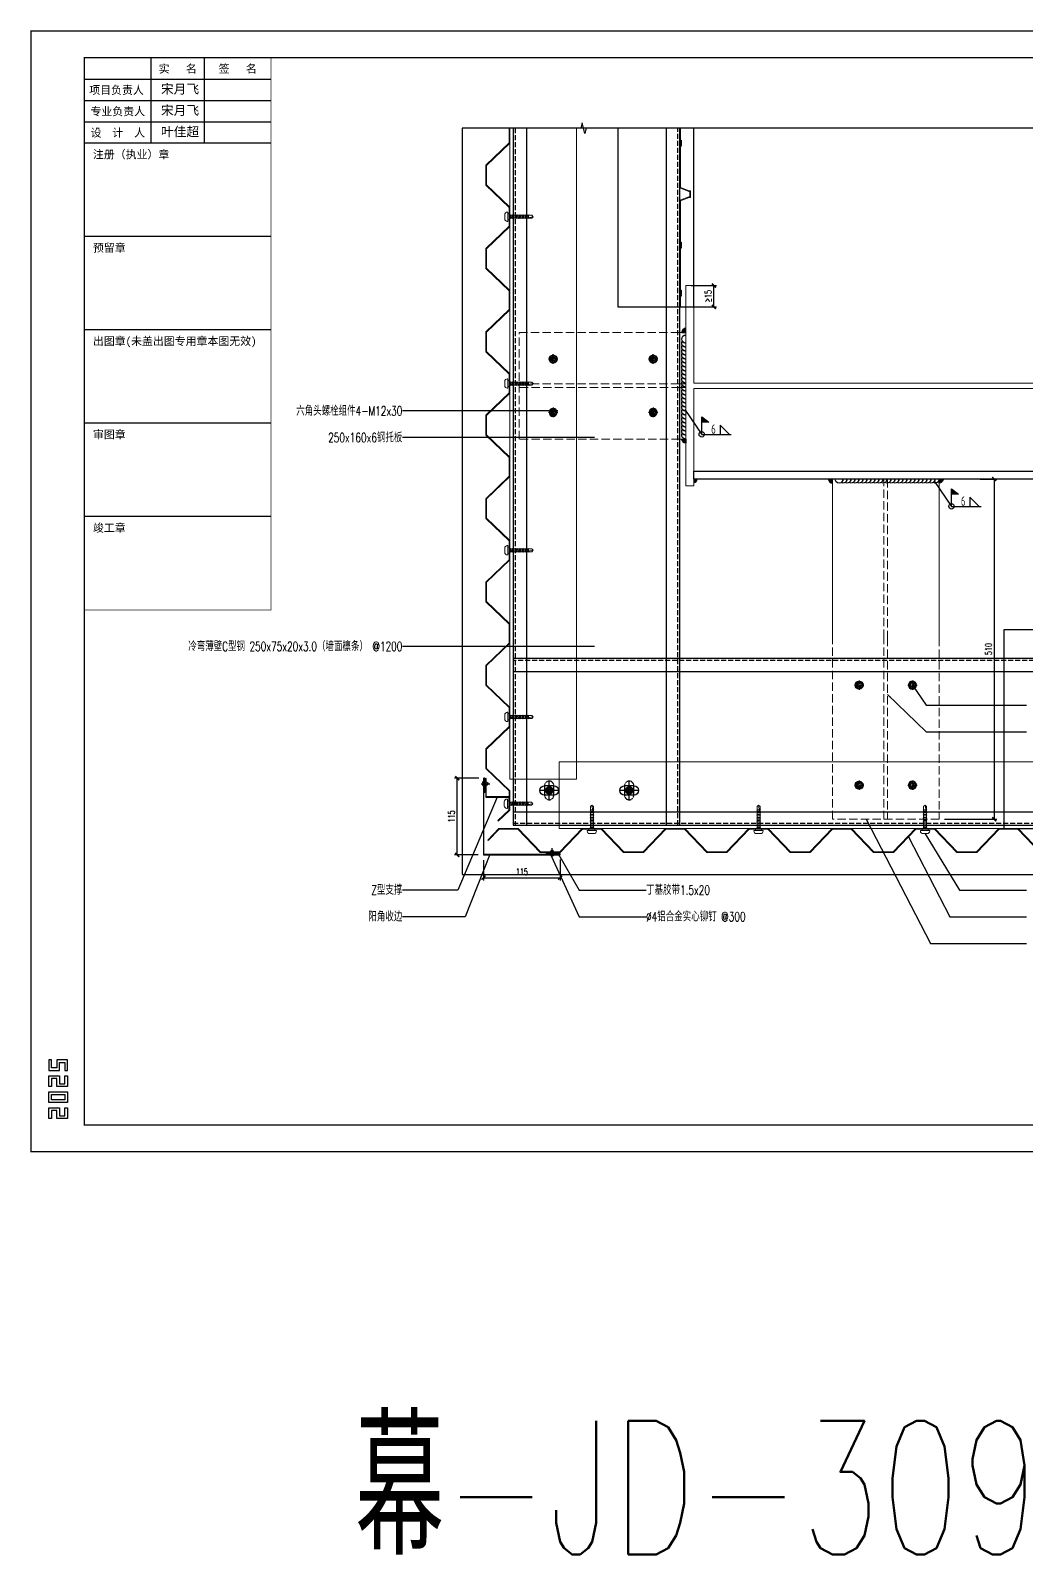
# Model space of a CAD drawing. Extents: x -160106 to 966792, y -663931 to 1550022.
# Drawn here: x -66292 to -64797, y -113808 to -111522 of the extents above; entities that cross this region are included whole.
import ezdxf
from ezdxf.enums import TextEntityAlignment as Align
from ezdxf.xclip import XClip

# ---------------------------------------------------------------- set-up
doc = ezdxf.new("R2010")
doc.units = 0
for name, pattern in [('CENTER', [2, 1.25, -0.25, 0.25, -0.25]), ('DASH', [0.35, 0.25, -0.1]), ('ZN-DASH', [0.35, 0.25, -0.1])]:
    doc.linetypes.add(name, pattern=pattern)
for name, color, linetype in [('!ZN1-文字-7', 7, 'Continuous'), ('!ZN4-焊缝-8', 8, 'Continuous'), ('!ZN4-配件-11', 11, 'Continuous'), ('!ZN5-钢材投影-40', 40, 'Continuous'), ('!ZN6-虚线-8', 8, 'ZN-DASH'), ('0-cxFrame', 155, 'Continuous'), ('0_SEALING', 40, 'Continuous'), ('3符号', 173, 'Continuous'), ('DIM', 173, 'Continuous'), ('DOTE', 1, 'CENTER'), ('qianming', 155, 'Continuous'), ('STGJ_BOLT_THIN', 9, 'Continuous'), ('TEXT', 7, 'Continuous'), ('檩条', 3, 'Continuous'), ('焊缝', 8, 'Continuous')]:
    doc.layers.add(name, color=color, linetype=linetype)
for name, color, linetype, lineweight in [('0-cxText', 131, 'Continuous', 25), ('0_FLASHING', 6, 'Continuous', 25), ('0_PURLIN-CON', 253, 'Continuous', 15), ('0_SCREW RIVET', 4, 'Continuous', 15), ('S-col', 2, 'Continuous', 0), ('彩钢板', 6, 'Continuous', 15)]:
    doc.layers.add(name, color=color, linetype=linetype, lineweight=lineweight)
doc.layers.add('0_INSULATION', color=252, linetype='Continuous', lineweight=9, transparency=0.2)
doc.styles.add('cx_biaoti', font='')
doc.styles.add('cx_tuming', font='simhei.ttf')
doc.styles.add('cx_tuqian1', font='')
doc.styles.add('DHTEXT-1', font='ROMANS.shx', dxfattribs={"width": 0.7, "bigfont": 'CHINESE.shx'})
doc.styles.add('HZ_TS_0.7', font='TSSDENG', dxfattribs={"width": 0.7, "bigfont": 'HZTXT'})
doc.styles.add('ZNTextStyle', font='ROMANS.shx', dxfattribs={"width": 0.7, "bigfont": 'CHINESE.shx'})
doc.styles.add('图框宋体', font='', dxfattribs={"width": 0.75})
doc.styles.add('黑体', font='simhei.ttf', dxfattribs={"height": 12})
doc.styles.get('cx_biaoti').set_extended_font_data('SimSun')
doc.styles.get('cx_tuqian1').set_extended_font_data('SimSun')
doc.styles.get('图框宋体').set_extended_font_data('SimSun')
doc.dimstyles.new('ZN4', dxfattribs={"dimscale": 4, "dimtxt": 2.5, "dimasz": 1.5, "dimexe": 1, "dimexo": 2, "dimgap": 0.9, "dimtad": 1, "dimdec": 0, "dimdsep": 46, "dimtxsty": 'DHTEXT-1', "dimblk": 'ARCHTICK', "dimcen": 2.5, "dimclrd": 173, "dimclre": 173, "dimclrt": 7, "dimazin": 2, "dimtfac": 1, "dimtix": 1, "dimtmove": 2, "dimatfit": 3, "dimfxl": 0, "dimarcsym": 0})

# ---------------------------------------------------------------- blocks, each defined once
blk = doc.blocks.new('20250827133424')
at = {"layer": '彩钢板', "color": 1}
for p, q in [((-30.4, -18), (-31.1, -17.3)), ((780.4, -18), (781.1, -17.3))]:
    blk.add_line(p, q, dxfattribs=at)
for points in [[(-31.1, -17.3), (-14.5, 0), (14.5, 0), (48, -35), (77, -35), (110.5, 0), (139.5, 0), (173, -35), (202, -35), (235.5, 0), (264.5, 0), (298, -35), (327, -35), (360.5, 0), (389.5, 0), (423, -35), (452, -35), (485.5, 0), (514.5, 0), (548, -35), (577, -35), (610.5, 0), (639.5, 0), (673, -35), (702, -35), (735.5, 0), (764.5, 0), (781.1, -17.3)], [(-30.4, -18), (-14.1, -1), (14.1, -1), (47.6, -36), (77.4, -36), (110.9, -1), (139.1, -1), (172.6, -36), (202.4, -36), (235.9, -1), (264.1, -1), (297.6, -36), (327.4, -36), (360.9, -1), (389.1, -1), (422.6, -36), (452.4, -36), (485.9, -1), (514.1, -1), (547.6, -36), (577.4, -36), (610.9, -1), (639.1, -1), (672.6, -36), (702.4, -36), (735.9, -1), (764.1, -1), (780.4, -18)]]:
    blk.add_lwpolyline(points, dxfattribs=at)
blk = doc.blocks.new('*U3240')
at = {"layer": '!ZN5-钢材投影-40'}
for points in [[(3993.1, -11040.4), (5624.3, -11040.4), (5624.3, -11290.4), (3993.1, -11290.4)], [(3993.1, -11060.4), (5624.3, -11060.4), (5624.3, -11270.4), (3993.1, -11270.4)]]:
    blk.add_lwpolyline(points, close=True, dxfattribs=at)
at = {"layer": '!ZN6-虚线-8', "ltscale": 30}
blk.add_lwpolyline([(3993.1, -11043.5), (5624.3, -11043.5), (5624.3, -11287.4), (3993.1, -11287.4)], close=True, dxfattribs=at)
blk = doc.blocks.new('$紧固件$00000145')
at = {"layer": '0_SCREW RIVET'}
for p, q in [((-1.7, 9.4), (-1.7, 7.2)), ((-1.7, 6.7), (-1.7, 5)), ((-1.7, 4.5), (-1.7, 2.8)), ((-1.7, 2.3), (-1.7, 0.6)), ((-1.7, 0.1), (-1.7, -1.6)), ((2.8, 9.4), (2.8, 7.6)), ((2.8, 7.1), (2.8, 5.4)), ((2.8, 4.9), (2.8, 3.2)), ((2.8, 2.7), (2.8, 1)), ((2.8, 0.5), (2.8, -1.2)), ((-1.7, -2.1), (-1.7, -3.8)), ((-1.7, -4.3), (-1.7, -6)), ((-1.7, -6.5), (-1.7, -8.2)), ((-1.7, -8.7), (-1.7, -10.5)), ((-1.7, -11), (-1.7, -12.7)), ((-1.7, -13.2), (-1.7, -14.9)), ((-1.7, -15.4), (-1.7, -17.1)), ((-1.7, -17.6), (-1.7, -19.3)), ((-1.7, -19.8), (-1.7, -24.8)), ((2.8, -1.7), (2.8, -3.4)), ((2.8, -3.9), (2.8, -5.6)), ((2.8, -6.1), (2.8, -7.8)), ((2.8, -8.3), (2.8, -10.1)), ((2.8, -10.6), (2.8, -12.3)), ((2.8, -12.8), (2.8, -14.5)), ((2.8, -15), (2.8, -16.7)), ((2.8, -17.2), (2.8, -18.9)), ((2.8, -19.4), (2.8, -24.8)), ((-1.7, -24.8), (0.5, -26.6)), ((0.5, -26.6), (2.8, -24.8))]:
    blk.add_line(p, q, dxfattribs=at)
blk.add_lwpolyline([(-6.5, 12.1, -0.414214), (-2.5, 16.1), (3.5, 16.1, -0.414214), (7.5, 12.1), (7.5, 12.2), (7.5, 11.4), (-6.5, 11.4), (-6.5, 12.2)], format="xyb", close=True, dxfattribs=at)
for points in [[(-4, 11.4), (5, 11.4), (5, 9.4), (-4, 9.4)], [(-1.7, 6.7), (2.8, 7.1), (3.3, 7.4), (2.8, 7.6), (-1.7, 7.2), (-2.2, 6.9)], [(-1.7, 4.5), (2.8, 4.9), (3.3, 5.2), (2.8, 5.4), (-1.7, 5), (-2.2, 4.7)], [(-1.7, 2.3), (2.8, 2.7), (3.3, 3), (2.8, 3.2), (-1.7, 2.8), (-2.2, 2.5)], [(-1.7, 0.1), (2.8, 0.5), (3.3, 0.8), (2.8, 1), (-1.7, 0.6), (-2.2, 0.3)], [(-1.7, -2.1), (2.8, -1.7), (3.3, -1.4), (2.8, -1.2), (-1.7, -1.6), (-2.2, -1.9)], [(-1.7, -4.3), (2.8, -3.9), (3.3, -3.6), (2.8, -3.4), (-1.7, -3.8), (-2.2, -4.1)], [(-1.7, -6.5), (2.8, -6.1), (3.3, -5.8), (2.8, -5.6), (-1.7, -6), (-2.2, -6.3)], [(-1.7, -8.7), (2.8, -8.3), (3.3, -8.1), (2.8, -7.8), (-1.7, -8.2), (-2.2, -8.5)], [(-1.7, -11), (2.8, -10.6), (3.3, -10.3), (2.8, -10.1), (-1.7, -10.5), (-2.2, -10.7)], [(-1.7, -13.2), (2.8, -12.8), (3.3, -12.5), (2.8, -12.3), (-1.7, -12.7), (-2.2, -13)], [(-1.7, -15.4), (2.8, -15), (3.3, -14.7), (2.8, -14.5), (-1.7, -14.9), (-2.2, -15.2)], [(-1.7, -17.6), (2.8, -17.2), (3.3, -16.9), (2.8, -16.7), (-1.7, -17.1), (-2.2, -17.4)]]:
    blk.add_lwpolyline(points, close=True, dxfattribs=at)
for points in [[(1.7, -19), (-1.7, -19.3), (-2.2, -19.6), (-1.7, -19.8), (1.6, -19.5)], [(0.5, -26.6), (1.9, -18), (2.5, -19.4), (2.5, -19.4), (2.8, -19.9)], [(2.3, -18.9), (2.8, -18.9), (3.3, -19.1), (2.8, -19.4), (2.5, -19.4)]]:
    blk.add_lwpolyline(points, dxfattribs=at)
blk = doc.blocks.new('*U1315')
at = {"layer": '0_INSULATION'}
blk.add_lwpolyline([(112897.3, -53414.3), (112897.3, -53464.3), (113678.4, -53464.3), (113678.4, -53414.3)], close=True, dxfattribs=at)
blk = doc.blocks.new('20250826103610')
at = {"layer": '彩钢板'}
blk.add_line((18.4, 0.6), (19.3, 1), dxfattribs=at)
for points in [[(-900.7, 1), (-895.7, 14), (-895.7, 16), (-885.7, 16), (-885.7, 14), (-880.7, 1), (-819.2, 1), (-818.2, 2.5), (-810.2, 2.5), (-809.2, 1), (-747.2, 1), (-746.2, 2.5), (-738.2, 2.5), (-737.2, 1), (-675.7, 1), (-670.7, 14), (-670.7, 16), (-660.7, 16), (-660.7, 15), (-660.7, 14), (-655.7, 1), (-594.2, 1), (-593.2, 2.5), (-585.2, 2.5), (-584.2, 1), (-522.2, 1), (-521.2, 2.5), (-513.2, 2.5), (-512.2, 1), (-450.7, 1), (-445.7, 14), (-445.7, 16), (-435.7, 16), (-435.7, 14), (-430.7, 1), (-369.2, 1), (-368.2, 2.5), (-360.2, 2.5), (-359.2, 1), (-297.2, 1), (-296.2, 2.5), (-288.2, 2.5), (-287.2, 1), (-225.7, 1), (-220.7, 14), (-220.7, 16), (-210.7, 16), (-210.7, 14), (-205.7, 1), (-144.2, 1), (-143.2, 2.5), (-135.2, 2.5), (-134.2, 1), (-72.2, 1), (-71.2, 2.5), (-63.2, 2.5), (-62.2, 1), (-0.7, 1), (4.3, 14), (4.3, 16), (14.3, 16), (14.3, 14), (19.3, 1)], [(-900.7, 1), (-899.8, 0.6), (-894.7, 13.8), (-894.7, 15), (-886.7, 15), (-886.7, 13.8), (-881.4, 0), (-818.7, 0), (-817.7, 1.5), (-810.7, 1.5), (-809.7, 0), (-746.7, 0), (-745.7, 1.5), (-738.7, 1.5), (-737.7, 0), (-675, 0), (-669.7, 13.8), (-669.7, 15), (-661.7, 15), (-661.7, 13.8), (-656.4, 0), (-593.7, 0), (-592.7, 1.5), (-585.7, 1.5), (-584.7, 0), (-521.7, 0), (-520.7, 1.5), (-513.7, 1.5), (-512.7, 0), (-450, 0), (-444.7, 13.8), (-444.7, 15), (-436.7, 15), (-436.7, 13.8), (-431.4, 0), (-368.7, 0), (-367.7, 1.5), (-360.7, 1.5), (-359.7, 0), (-296.7, 0), (-295.7, 1.5), (-288.7, 1.5), (-287.7, 0), (-225, 0), (-219.7, 13.8), (-219.7, 15), (-211.7, 15), (-211.7, 13.8), (-206.4, 0), (-143.7, 0), (-142.7, 1.5), (-135.7, 1.5), (-134.7, 0), (-71.7, 0), (-70.7, 1.5), (-63.7, 1.5), (-62.7, 0), (0, 0), (5.3, 13.8), (5.3, 15), (13.3, 15), (13.3, 13.8), (18.4, 0.6)]]:
    blk.add_lwpolyline(points, dxfattribs=at)
blk = doc.blocks.new('*U3239')
at = {"layer": '!ZN5-钢材投影-40'}
for points in [[(4062.1, -11040.4), (5693.3, -11040.4), (5693.3, -11290.4), (4062.1, -11290.4)], [(4062.1, -11060.4), (5693.3, -11060.4), (5693.3, -11270.4), (4062.1, -11270.4)]]:
    blk.add_lwpolyline(points, close=True, dxfattribs=at)
at = {"layer": '!ZN6-虚线-8', "ltscale": 30}
blk.add_lwpolyline([(4062.1, -11043.5), (5693.3, -11043.5), (5693.3, -11287.4), (4062.1, -11287.4)], close=True, dxfattribs=at)
blk = doc.blocks.new('20250919151028')
at = {"layer": '!ZN5-钢材投影-40', "ltscale": 0.3}
blk.add_lwpolyline([(0, 10), (-576, 10), (-576, 22), (0, 22)], close=True, dxfattribs=at)
at = {"layer": '焊缝', "ltscale": 30}
for centre, radius, start, end in [((-576, 10), 5, 270, 0), ((-576, 10), 4, 270, 0), ((-576, 10), 3, 270, 0), ((-576, 10), 2, 270, 0), ((-576, 10), 1, 270, 0), ((0, 10), 5, 180, 270), ((0, 10), 4, 180, 270), ((0, 10), 3, 180, 270), ((0, 10), 2, 180, 270), ((0, 10), 1, 180, 270)]:
    blk.add_arc(centre, radius, start, end, dxfattribs=at)
blk = doc.blocks.new('*U1324')
at = {"color": 0, "linetype": 'CENTER', "ltscale": 3}
blk.add_line((7, 0), (-2.5, 0), dxfattribs=at)
at = {"linetype": 'ByBlock', "lineweight": -2, "ltscale": 10}
for p, q in [((-1.2, -3), (-1.2, 3)), ((0, 4.2), (0, -4.2)), ((2.5, 2), (0, 2)), ((2.5, 2.5), (2.5, -2.5)), ((2.5, -2), (0, -2))]:
    blk.add_line(p, q, dxfattribs=at)
for centre, radius, start, end in [((4.4, 0), 5.96, 160.395, 199.605), ((0, 3), 1.2, 90, 180), ((4, 2.5), 1.5, 348.448, 180), ((13.2, 0), 8, 164.3308, 195.6692), ((3.2, 0), 2.67, 323.2266, 36.7843), ((0, -3), 1.2, 180, 270), ((4, -2.5), 1.5, 180, 11.552)]:
    blk.add_arc(centre, radius, start, end, dxfattribs=at)
at = {"layer": 'Defpoints', "color": 0, "ltscale": 10, "style": 'DHTEXT-1', "width": 0.7}
blk.add_text('D4', height=1, rotation=90, dxfattribs=at).set_placement((4.4, -1.8), align=Align.CENTER)
blk = doc.blocks.new('20250919151740')
at = {"layer": '彩钢板'}
for p, q in [((-20, 227), (0, 227)), ((-20, 225.5), (-20, 227)), ((-1.5, 225.5), (-20, 225.5)), ((-1.5, -30), (-1.5, 225.5)), ((0, 227), (0, -28.5)), ((-1.5, -30), (18.5, -30)), ((18.5, -30), (18.5, -28.5))]:
    blk.add_line(p, q, dxfattribs=at)
at = {"layer": '彩钢板', "ltscale": 50}
blk.add_line((18.5, -28.5), (0, -28.5), dxfattribs=at)
at = {"layer": '!ZN4-配件-11', "color": 1, "rotation": 270}
blk.add_blockref('*U1324', (9.2, -28.5), dxfattribs=at)
blk = doc.blocks.new('*U3237')
at = {"layer": '0_SCREW RIVET'}
for p, q in [((1, 2.2), (1, 2.2)), ((2.5, 1.2), (2, 1.2)), ((2.1, 3.6), (6.9, 3.6)), ((6.5, 1.2), (2.5, 1.2)), ((7, 1.2), (6.5, 1.2)), ((8, 2.2), (8, 2.2)), ((2.5, -4.7), (6.5, -4.7))]:
    blk.add_line(p, q, dxfattribs=at)
blk.add_lwpolyline([(6.5, 1.2), (6.5, -4.7), (8.7, -4.7, -0.414214), (9, -5), (9, -5.2, -0.444444), (0, -5.2), (0, -5, -0.414214), (0.3, -4.7), (2.5, -4.7), (2.5, 1.2)], format="xyb", dxfattribs=at)
for centre, radius, start, end in [((2.3, 2.3), 1.28, 98.5348, 186.4335), ((2, 2.2), 1, 180, 270), ((4.5, 3.2), 2.44, 7.6808, 172.3192), ((6.7, 2.3), 1.28, 353.5665, 81.4652), ((7, 2.2), 1, 270, 0)]:
    blk.add_arc(centre, radius, start, end, dxfattribs=at)
at = {"layer": 'DOTE'}
blk.add_line((4.5, -9.9), (4.5, 9.2), dxfattribs=at)
blk = doc.blocks.new('*U3238')
at = {"layer": '0_SCREW RIVET'}
for p, q in [((1, 2.7), (1, 2.7)), ((2.5, 1.7), (2, 1.7)), ((2.1, 4.1), (6.9, 4.1)), ((6.5, 1.7), (2.5, 1.7)), ((7, 1.7), (6.5, 1.7)), ((8, 2.7), (8, 2.7)), ((2.5, -4.7), (6.5, -4.7))]:
    blk.add_line(p, q, dxfattribs=at)
blk.add_lwpolyline([(6.5, 1.7), (6.5, -4.7), (8.7, -4.7, -0.414214), (9, -5), (9, -5.2, -0.444444), (0, -5.2), (0, -5, -0.414214), (0.3, -4.7), (2.5, -4.7), (2.5, 1.7)], format="xyb", dxfattribs=at)
for centre, radius, start, end in [((2.3, 2.9), 1.28, 98.5348, 186.4335), ((2, 2.7), 1, 180, 270), ((4.5, 3.8), 2.44, 7.6808, 172.3192), ((6.7, 2.9), 1.28, 353.5665, 81.4652), ((7, 2.7), 1, 270, 0)]:
    blk.add_arc(centre, radius, start, end, dxfattribs=at)
at = {"layer": 'DOTE'}
blk.add_line((4.5, -9.9), (4.5, 9.8), dxfattribs=at)
blk = doc.blocks.new('SLOT28')
at = {"layer": '檩条', "color": 3}
for p, q in [((-7, 14), (-7, 0)), ((7, 14), (7, 0))]:
    blk.add_line(p, q, dxfattribs=at)
for centre, start, end in [((0, 14), 0, 180), ((0, 0), 180, 0)]:
    blk.add_arc(centre, 7, start, end, dxfattribs=at)
blk = doc.blocks.new('20250919153926')
at = {"layer": '0_SEALING', "lineweight": 13}
h = blk.add_hatch(dxfattribs=at)
h.set_pattern_fill('ANSI31', color=256, angle=-90)
h.set_pattern_definition([(315, (-34178.1116, 17985.921), (1.122532015, 1.122532015), [])])
h.paths.add_polyline_path([(-770.4, -461), (-770.4, -481.6), (-771.9, -481.6), (-771.9, -461)])
h = blk.add_hatch(dxfattribs=at)
h.set_pattern_fill('ANSI31', color=256)
h.set_pattern_definition([(45, (-19130.5605, -33979.7614), (-1.122532015, 1.122532015), [])])
h.paths.add_polyline_path([(-680, -572), (-659.9, -572), (-659.9, -573.5), (-680, -573.5)])
at = {"layer": '0_FLASHING'}
blk.add_lwpolyline([(-771.9, -481.6), (-771.9, -461.5, 0.414214), (-772.9, -460.5), (-772.9, -460.5, 0.414214), (-773.9, -461.5), (-773.9, -575.5), (-659.9, -575.5, 0.414214), (-658.9, -574.5), (-658.9, -574.5, 0.414214), (-659.9, -573.5), (-680, -573.5), (-680, -574.1), (-659.5, -574.1), (-659.5, -574.9), (-773.3, -574.9), (-773.3, -461.1), (-772.5, -461.1), (-772.5, -481.6)], format="xyb", close=True, dxfattribs=at)
at = {"layer": '0_FLASHING', "color": 5}
blk.add_lwpolyline([(-770.4, -460.9), (-770.4, -489), (-736, -489), (-736, -507.3), (-735.4, -507.3), (-735.4, -488.4), (-769.8, -488.4), (-769.8, -460.9)], close=True, dxfattribs=at)
at = {"layer": '0_SEALING', "lineweight": 13}
for points in [[(-770.4, -461), (-770.4, -481.6), (-771.9, -481.6), (-771.9, -461)], [(-680, -572), (-659.9, -572), (-659.9, -573.5), (-680, -573.5)]]:
    blk.add_lwpolyline(points, close=True, dxfattribs=at)
at = {"layer": 'S-col'}
blk.add_lwpolyline([(-470.3, -22), (-470.3, 278), (-458.3, 278), (-458.3, 132), (117.7, 132), (117.7, 278), (129.7, 278), (129.7, -22), (117.7, -22), (117.7, 124), (-458.3, 124), (-458.3, -22)], close=True, dxfattribs=at)
at = {"layer": 'STGJ_BOLT_THIN'}
for p, q in [((-660.2, -478.9), (-690.2, -478.9)), ((-675.2, -493.9), (-675.2, -463.9)), ((-540.2, -478.9), (-570.2, -478.9)), ((-555.2, -493.9), (-555.2, -463.9))]:
    blk.add_line(p, q, dxfattribs=at)
at = {"layer": 'STGJ_BOLT_THIN', "const_width": 6.4}
for points in [[(-678.4, -478.9, -1), (-672, -478.9, -1)], [(-558.4, -478.9, -1), (-552, -478.9, -1)]]:
    blk.add_lwpolyline(points, format="xyb", close=True, dxfattribs=at)
at = {"layer": '檩条', "color": 3, "linetype": 'DASH', "ltscale": 0.2}
for points in [[(-682.3, -485.9, 1), (-668.3, -485.9), (-668.3, -471.9, 1), (-682.3, -471.9)], [(-562.3, -485.9, 1), (-548.3, -485.9), (-548.3, -471.9, 1), (-562.3, -471.9)]]:
    blk.add_lwpolyline(points, format="xyb", close=True, dxfattribs=at)
at = {"rotation": 270}
for name, p, xscale, yscale, zscale in [('*U1315', (106194.2, 226894.9), 2, 2, 2), ('*U3237', (-770.6, -472), -0.7, 0.7, 0.7)]:
    blk.add_blockref(name, p, dxfattribs=dict(at, xscale=xscale, yscale=yscale, zscale=zscale))
at = {"xscale": -1}
for p, rotation in [((-725.9, 881.8), 90), ((-725.9, 631.8), 90), ((-725.9, 381.8), 90), ((-725.9, 131.8), 90), ((-725.9, -118.2), 90), ((-725.9, -368.2), 90), ((-726.5, -498.3), 90), ((-611.8, -527.6), 180), ((-361.8, -527.6), 180), ((-111.8, -527.6), 180), ((138.2, -527.6), 180), ((388.2, -527.6), 180), ((638.2, -527.6), 180)]:
    blk.add_blockref('$紧固件$00000145', p, dxfattribs=dict(at, rotation=rotation))
for name, p, xscale, yscale, zscale in [('*U1315', (-226455, 106392.5), 2, 2, 2), ('*U3238', (-667.7, -572.2), -0.7, 0.7, 0.7)]:
    blk.add_blockref(name, p, dxfattribs=dict(xscale=xscale, yscale=yscale, zscale=zscale))
at = {"layer": '0_PURLIN-CON', "xscale": -1}
for name, p, rotation in [('*U3239', (-11769.8, 5162.3), 90), ('*U3240', (-4722.4, -11571.4), 180)]:
    blk.add_blockref(name, p, dxfattribs=dict(at, rotation=rotation))
at = {"layer": '3符号', "ltscale": 500}
ref = blk.add_blockref('20250826103610', (-479.4, 199.7), dxfattribs=dict(at, rotation=270))
XClip(ref).set_block_clipping_path([(-933.7611233797, -92.7233542954), (-46.3120827601, 21.0416582458)])
ref = blk.add_blockref('20250826103610', (240.2, -281), dxfattribs=at)
XClip(ref).set_block_clipping_path([(-181.6018939167, -255), (661.6848903215, 52.85067289)])
ref = blk.add_blockref('20250826103610', (1140.2, -281), dxfattribs=at)
XClip(ref).set_block_clipping_path([(-1133.5739550847, -255), (-238.3151096785, 42.9563144897)])
at = {"layer": 'TEXT', "ltscale": 30}
blk.add_blockref('20250919151028', (117.7, -22), dxfattribs=at)
at = {"layer": '彩钢板', "rotation": 270}
for p in [(-734.4, 1006.2), (-734.4, 256.2)]:
    blk.add_blockref('20250827133424', p, dxfattribs=at)
at = {"layer": '彩钢板', "ltscale": 50}
blk.add_blockref('20250919151740', (129.7, -250), dxfattribs=at)
at = {"layer": '彩钢板'}
for p in [(-736.3, -536), (13.7, -536)]:
    blk.add_blockref('20250827133424', p, dxfattribs=at)
at = {"layer": '檩条', "color": 3, "xscale": -1, "rotation": 270}
for p in [(-682.2, -478.9), (-562.2, -478.9)]:
    blk.add_blockref('SLOT28', p, dxfattribs=at)
blk = doc.blocks.new('zjcx_lan_xinxi(Dragon)')
for p, q in [((7000, -3200), (0, -3200)), ((7000, -6700), (0, -6700)), ((7000, -10200), (0, -10200)), ((7000, -13700), (0, -13700)), ((7000, -17200), (0, -17200))]:
    blk.add_line(p, q)
at = {"const_width": 25}
blk.add_lwpolyline([(0, -20700), (7000, -20700), (7000, 0), (0, 0)], close=True, dxfattribs=at)
for points in [[(2500, -3200), (2500, 0)], [(4500, -3200), (4500, 0)], [(0, -800), (7000, -800)], [(0, -1600), (7000, -1600)], [(0, -2400), (7000, -2400)]]:
    blk.add_lwpolyline(points)
for points in [[(7000, -3200), (7000, 0)], [(0, -3200), (7000, -3200)], [(0, -20700), (7000, -20700), (7000, -3200)], [(0, -20700), (7000, -20700)]]:
    blk.add_lwpolyline(points, dxfattribs=at)
at = {"style": '图框宋体'}
for s, p in [('实   名', (3500, -400)), ('签   名', (5750, -400)), ('项目负责人', (1204, -1200)), ('专业负责人', (1250, -2000)), ('设  计  人', (1250, -2800))]:
    blk.add_text(s, height=300, dxfattribs=at).set_placement(p, align=Align.MIDDLE)
for s, p in [('注册（执业）章', (318, -3771)), ('预留章', (318, -7271)), ('出图章(未盖出图专用章本图无效)', (318, -10771)), ('审图章', (318, -14271)), ('竣工章', (318, -17771))]:
    blk.add_text(s, height=300, dxfattribs=at).set_placement(p)
blk = doc.blocks.new('T-信息(Dragon)')
at = {"layer": '0-cxFrame'}
blk.add_blockref('zjcx_lan_xinxi(Dragon)', (0, 0), dxfattribs=at)
at = {"layer": 'qianming', "color": 3, "style": 'cx_biaoti'}
for s, p in [('宋月飞', (3585, -1168)), ('宋月飞', (3585, -1968)), ('叶佳超', (3585, -2768))]:
    blk.add_text(s, height=350, dxfattribs=at).set_placement(p, align=Align.MIDDLE_CENTER)
blk = doc.blocks.new('TK22.A2 L(Dragon)')
at = {"layer": '0-cxFrame', "color": 7, "const_width": 0.5}
blk.add_lwpolyline([(0, 0), (-594, 0), (-594, 420), (0, 420)], close=True, dxfattribs=at)
at = {"layer": '0-cxFrame', "const_width": 0.5}
blk.add_lwpolyline([(-80, 10), (-574, 10), (-574, 410), (-80, 410)], close=True, dxfattribs=at)
at = {"layer": 'Defpoints', "color": 2}
for points in [[(-586.37, 34.37), (-587.37, 34.37), (-587.37, 30.37), (-583.37, 30.37), (-583.37, 33.37), (-581.37, 33.37), (-581.37, 30.37), (-580.37, 30.37), (-580.37, 34.37), (-584.37, 34.37), (-584.37, 31.37), (-586.37, 31.37), (-586.37, 34.37)], [(-586.37, 24.37), (-587.37, 24.37), (-587.37, 28.37), (-583.37, 28.37), (-583.37, 25.37), (-581.37, 25.37), (-581.37, 28.37), (-580.37, 28.37), (-580.37, 24.37), (-584.37, 24.37), (-584.37, 27.37), (-586.37, 27.37), (-586.37, 24.37)], [(-586.37, 12.37), (-587.37, 12.37), (-587.37, 16.37), (-583.37, 16.37), (-583.37, 13.37), (-581.37, 13.37), (-581.37, 16.37), (-580.37, 16.37), (-580.37, 12.37), (-584.37, 12.37), (-584.37, 15.37), (-586.37, 15.37), (-586.37, 12.37)]]:
    blk.add_lwpolyline(points, dxfattribs=at)
for points in [[(-587.37, 18.37), (-587.37, 22.37), (-580.37, 22.37), (-580.37, 18.37)], [(-586.37, 19.37), (-586.37, 21.37), (-581.37, 21.37), (-581.37, 19.37)]]:
    blk.add_lwpolyline(points, close=True, dxfattribs=at)
at = {"layer": '0-cxFrame', "xscale": 0.01, "yscale": 0.01, "zscale": 0.01}
blk.add_blockref('T-信息(Dragon)', (-574, 410), dxfattribs=at)
at = {"style": '黑体', "flags": 4}
blk.add_attdef('图幅', text='', height=3.3, dxfattribs=at).set_placement((-40, 3), align=Align.RIGHT)
at = {"layer": '0-cxText', "flags": 4}
for tag, height, style, p in [('建设单位', 3.5, 'cx_tuming', (-45, 240)), ('项目名称', 3.5, 'cx_tuming', (-45, 210)), ('子项名称', 3.5, 'cx_tuming', (-45, 180)), ('工程编号', 3.3, 'cx_tuqian1', (-35, 165)), ('图名1', 3.5, 'cx_tuming', (-45, 87)), ('图名2', 3.5, 'cx_tuming', (-45, 79)), ('图名3', 3.5, 'cx_tuming', (-45, 71)), ('出图日期', 3.3, 'cx_tuqian1', (-39, 60)), ('专业', 3.3, 'cx_tuqian1', (-55, 52)), ('图号', 3.3, 'cx_tuqian1', (-55, 44)), ('版次', 3.3, 'cx_tuqian1', (-20, 44))]:
    blk.add_attdef(tag, text='', height=height, dxfattribs=dict(at, style=style)).set_placement(p, align=Align.MIDDLE)
at = {"layer": 'Defpoints', "color": 6, "flags": 4}
for tag, height, style, p in [('tufu', 3.3, '黑体', (-12, 12)), ('dwfname', 4, 'cx_tuqian1', (-80, 3))]:
    blk.add_attdef(tag, text='', height=height, dxfattribs=dict(at, style=style)).set_placement(p, align=Align.RIGHT)
blk = doc.blocks.new('*U3463')
at = {"color": 0, "linetype": 'CENTER', "ltscale": 3}
for p, q in [((-7.1, 0), (7.1, 0)), ((0, 7.1), (0, -7.1))]:
    blk.add_line(p, q, dxfattribs=at)
at = {"linetype": 'ByBlock', "ltscale": 10}
blk.add_lwpolyline([(5, 2.9), (0, 5.8), (-5, 2.9), (-5, -2.9), (0, -5.8), (5, -2.9)], close=True, dxfattribs=at)
for radius in [6, 5, 3]:
    blk.add_circle((0, 0), radius, dxfattribs=at)
blk.add_arc((0, 0), 2.6, 180, 90, dxfattribs=at)
blk = doc.blocks.new('20250919154702')
at = {"layer": '!ZN4-焊缝-8', "ltscale": 0.1}
h = blk.add_hatch(color=256, dxfattribs=at)
edge = h.paths.add_edge_path()
edge.add_line((-230, 104), (-230, 110))
edge.add_line((-230, 110), (-236, 110))
edge.add_arc((-230, 110), 6, 180, 270)
h = blk.add_hatch(color=256, dxfattribs=at)
edge = h.paths.add_edge_path()
edge.add_line((-70, 104), (-70, 110))
edge.add_line((-70, 110), (-64, 110))
edge.add_arc((-70, 110), 6, -90, 0, ccw=False)
for points in [[(-230, 104), (-230, 110), (-236, 110, 0.414214)], [(-70, 104), (-70, 110), (-64, 110, -0.414214)]]:
    blk.add_lwpolyline(points, format="xyb", close=True, dxfattribs=at)
at = {"layer": '0_PURLIN-CON', "color": 2, "ltscale": 0.05}
blk.add_lwpolyline([(-230, -128), (-230, 110), (-70, 110), (-70, -128)], dxfattribs=at)
at = {"layer": '0_PURLIN-CON', "color": 2, "linetype": 'DASH', "ltscale": 50}
blk.add_lwpolyline([(-152.8, -128), (-152.8, 110), (-147.2, 110), (-147.2, -128)], dxfattribs=at)
at = {"layer": '0_PURLIN-CON', "color": 2, "linetype": 'DASH', "ltscale": 50, "elevation": 0}
for points in [[(-70, -128), (-70, -400), (-230, -400), (-230, -128)], [(-147.2, -128), (-147.2, -400), (-152.8, -400), (-152.8, -128)]]:
    blk.add_lwpolyline(points, dxfattribs=at)
at = {"layer": '焊缝', "ltscale": 50}
blk.add_lwpolyline([(-70, 110, -0.57735), (-79, 104.8, 0.267949), (-76, 110, -0.57735), (-85, 104.8, 0.267949), (-82, 110, -0.57735), (-91, 104.8, 0.267949), (-88, 110, -0.57735), (-97, 104.8, 0.267949), (-94, 110, -0.57735), (-103, 104.8, 0.267949), (-100, 110, -0.57735), (-109, 104.8, 0.267949), (-106, 110, -0.57735), (-115, 104.8, 0.267949), (-112, 110, -0.57735), (-121, 104.8, 0.267949), (-118, 110, -0.57735), (-127, 104.8, 0.267949), (-124, 110, -0.57735), (-133, 104.8, 0.267949), (-130, 110, -0.57735), (-139, 104.8, 0.267949), (-136, 110, -0.57735), (-145, 104.8, 0.267949), (-142, 110, -0.57735), (-151, 104.8, 0.267949), (-148, 110, -0.57735), (-157, 104.8, 0.267949), (-154, 110, -0.57735), (-163, 104.8, 0.267949), (-160, 110, -0.57735), (-169, 104.8, 0.267949), (-166, 110, -0.57735), (-175, 104.8, 0.267949), (-172, 110, -0.57735), (-181, 104.8, 0.267949), (-178, 110, -0.57735), (-187, 104.8, 0.267949), (-184, 110, -0.57735), (-193, 104.8, 0.267949), (-190, 110, -0.57735), (-199, 104.8, 0.267949), (-196, 110, -0.57735), (-205, 104.8, 0.267949), (-202, 110, -0.57735), (-211, 104.8, 0.267949), (-208, 110, -0.57735), (-217, 104.8, 0.267949), (-214, 110, -1), (-226, 110, -1)], format="xyb", dxfattribs=at)
at = {"layer": '!ZN4-配件-11', "color": 1, "rotation": 270}
for p in [(-190, -199, 0), (-190, -349, 0)]:
    blk.add_blockref('*U3463', p, dxfattribs=at)
at = {"layer": '!ZN4-配件-11', "color": 1, "xscale": -1.000000000000002, "rotation": 90}
for p in [(-110, -199, 0), (-110, -349, 0)]:
    blk.add_blockref('*U3463', p, dxfattribs=at)
blk = doc.blocks.new('20250919154309')
at = {"layer": '!ZN4-焊缝-8', "ltscale": 0.1}
h = blk.add_hatch(color=256, dxfattribs=at)
edge = h.paths.add_edge_path()
edge.add_line((-230, -156), (-230, -150))
edge.add_line((-230, -150), (-236, -150))
edge.add_arc((-230, -150), 6, 180, 270)
h = blk.add_hatch(color=256, dxfattribs=at)
edge = h.paths.add_edge_path()
edge.add_line((-70, -156), (-70, -150))
edge.add_line((-70, -150), (-64, -150))
edge.add_arc((-70, -150), 6, -90, 0, ccw=False)
for points in [[(-230, -156), (-230, -150), (-236, -150, 0.414214)], [(-70, -156), (-70, -150), (-64, -150, -0.414214)]]:
    blk.add_lwpolyline(points, format="xyb", close=True, dxfattribs=at)
at = {"layer": '0_PURLIN-CON', "color": 2, "ltscale": 0.05}
blk.add_lwpolyline([(-230, -159), (-230, -150), (-70, -150), (-70, -159)], dxfattribs=at)
at = {"layer": '0_PURLIN-CON', "color": 2, "linetype": 'DASH', "ltscale": 50, "elevation": 0}
for points in [[(-70, -159), (-70, -400), (-230, -400), (-230, -159)], [(-147.2, -159), (-147.2, -400), (-152.8, -400), (-152.8, -159)]]:
    blk.add_lwpolyline(points, dxfattribs=at)
at = {"layer": '0_PURLIN-CON', "color": 2, "linetype": 'DASH', "ltscale": 50}
blk.add_lwpolyline([(-152.8, -159), (-152.8, -150), (-147.2, -150), (-147.2, -159)], dxfattribs=at)
at = {"layer": '焊缝', "ltscale": 50}
blk.add_lwpolyline([(-70, -150, -0.57735), (-79, -155.2, 0.267949), (-76, -150, -0.57735), (-85, -155.2, 0.267949), (-82, -150, -0.57735), (-91, -155.2, 0.267949), (-88, -150, -0.57735), (-97, -155.2, 0.267949), (-94, -150, -0.57735), (-103, -155.2, 0.267949), (-100, -150, -0.57735), (-109, -155.2, 0.267949), (-106, -150, -0.57735), (-115, -155.2, 0.267949), (-112, -150, -0.57735), (-121, -155.2, 0.267949), (-118, -150, -0.57735), (-127, -155.2, 0.267949), (-124, -150, -0.57735), (-133, -155.2, 0.267949), (-130, -150, -0.57735), (-139, -155.2, 0.267949), (-136, -150, -0.57735), (-145, -155.2, 0.267949), (-142, -150, -0.57735), (-151, -155.2, 0.267949), (-148, -150, -0.57735), (-157, -155.2, 0.267949), (-154, -150, -0.57735), (-163, -155.2, 0.267949), (-160, -150, -0.57735), (-169, -155.2, 0.267949), (-166, -150, -0.57735), (-175, -155.2, 0.267949), (-172, -150, -0.57735), (-181, -155.2, 0.267949), (-178, -150, -0.57735), (-187, -155.2, 0.267949), (-184, -150, -0.57735), (-193, -155.2, 0.267949), (-190, -150, -0.57735), (-199, -155.2, 0.267949), (-196, -150, -0.57735), (-205, -155.2, 0.267949), (-202, -150, -0.57735), (-211, -155.2, 0.267949), (-208, -150, -0.57735), (-217, -155.2, 0.267949), (-214, -150, -1), (-226, -150, -1)], format="xyb", dxfattribs=at)
at = {"layer": '!ZN4-配件-11', "color": 1, "rotation": 270}
for p in [(-190, -199, 0), (-190, -349, 0)]:
    blk.add_blockref('*U3463', p, dxfattribs=at)
at = {"layer": '!ZN4-配件-11', "color": 1, "xscale": -1.000000000000002, "rotation": 90}
for p in [(-110, -199, 0), (-110, -349, 0)]:
    blk.add_blockref('*U3463', p, dxfattribs=at)
blk = doc.blocks.new('_ArchTick')
at = {"color": 0, "linetype": 'ByBlock', "const_width": 0.4}
blk.add_lwpolyline([(-0.5, -0.5), (0.5, 0.5)], dxfattribs=at)
blk = doc.blocks.new('*D3245')
at = {"layer": 'Defpoints', "color": 0, "ltscale": 40, "transparency": 16777216}
for p in [(-65612.1, -112758.5), (-65497.1, -112757.5), (-65497.1, -112792.7)]:
    blk.add_point(p, dxfattribs=at)
at = {"layer": 'DIM', "color": 173, "linetype": 'ByBlock', "lineweight": -2, "ltscale": 40, "transparency": 16777216}
for p, q in [((-65612.1, -112766.5), (-65612.1, -112796.7)), ((-65497.1, -112765.5), (-65497.1, -112796.7)), ((-65612.1, -112792.7), (-65497.1, -112792.7))]:
    blk.add_line(p, q, dxfattribs=at)
at = {"layer": 'DIM', "color": 173, "lineweight": -2, "ltscale": 40, "transparency": 16777216, "xscale": 6, "yscale": 6, "zscale": 6, "rotation": 180}
blk.add_blockref('_ArchTick', (-65612.1, -112792.7), dxfattribs=at)
at = {"layer": 'DIM', "color": 173, "lineweight": -2, "ltscale": 40, "transparency": 16777216, "xscale": 6, "yscale": 6, "zscale": 6}
blk.add_blockref('_ArchTick', (-65497.1, -112792.7), dxfattribs=at)
at = {"layer": 'DIM', "color": 7, "ltscale": 40, "transparency": 16777216, "insert": (-65554.6, -112784.1), "char_height": 10, "attachment_point": 5, "style": 'DHTEXT-1'}
blk.add_mtext('115', dxfattribs=at)
blk = doc.blocks.new('*D3246')
at = {"layer": 'Defpoints', "color": 0, "ltscale": 40, "transparency": 16777216}
for p in [(-65651.6, -112643.5), (-65611.1, -112643.5), (-65612.1, -112758.5)]:
    blk.add_point(p, dxfattribs=at)
at = {"layer": 'DIM', "color": 173, "linetype": 'ByBlock', "lineweight": -2, "ltscale": 40, "transparency": 16777216}
for p, q in [((-65619.1, -112643.5), (-65655.6, -112643.5)), ((-65651.6, -112758.5), (-65651.6, -112643.5)), ((-65620.1, -112758.5), (-65655.6, -112758.5))]:
    blk.add_line(p, q, dxfattribs=at)
at = {"layer": 'DIM', "color": 173, "lineweight": -2, "ltscale": 40, "transparency": 16777216, "xscale": 6, "yscale": 6, "zscale": 6}
for p, rotation in [((-65651.6, -112643.5), 90), ((-65651.6, -112758.5), 270)]:
    blk.add_blockref('_ArchTick', p, dxfattribs=dict(at, rotation=rotation))
at = {"layer": 'DIM', "color": 7, "ltscale": 40, "transparency": 16777216, "insert": (-65660.2, -112701), "char_height": 10, "attachment_point": 5, "rotation": 90, "style": 'DHTEXT-1'}
blk.add_mtext('115', dxfattribs=at)
blk = doc.blocks.new('*D3247')
at = {"layer": 'Defpoints', "color": 0, "ltscale": 40, "transparency": 16777216}
for p in [(-64874.9, -112195), (-64928.6, -112705, 0), (-64845.8, -112705)]:
    blk.add_point(p, dxfattribs=at)
at = {"layer": 'DIM', "color": 173, "linetype": 'ByBlock', "lineweight": -2, "ltscale": 40, "transparency": 16777216}
for p, q in [((-64866.9, -112195), (-64841.8, -112195)), ((-64845.8, -112195), (-64845.8, -112705)), ((-64920.6, -112705), (-64841.8, -112705))]:
    blk.add_line(p, q, dxfattribs=at)
at = {"layer": 'DIM', "color": 173, "lineweight": -2, "ltscale": 40, "transparency": 16777216, "xscale": 6, "yscale": 6, "zscale": 6}
for p, rotation in [((-64845.8, -112195), 90), ((-64845.8, -112705), 270)]:
    blk.add_blockref('_ArchTick', p, dxfattribs=dict(at, rotation=rotation))
at = {"layer": 'DIM', "color": 7, "ltscale": 40, "transparency": 16777216, "insert": (-64854.4, -112450), "char_height": 10, "attachment_point": 5, "rotation": 90, "style": 'DHTEXT-1'}
blk.add_mtext('510', dxfattribs=at)
blk = doc.blocks.new('*U1211')
blk.add_hatch(color=8).paths.add_polyline_path([(0, 6.63), (2.63, 4.63), (0, 4.63)])
for p, q in [((0, 0), (0, 6.63)), ((0, 6.63), (2.63, 4.63)), ((2.63, 4.63), (0, 4.63)), ((6.91, 3.5), (10.41, 0)), ((6.91, 3.5), (6.91, 0))]:
    blk.add_line(p, q)
at = {"ltscale": 30}
blk.add_line((0, 0), (11.07, 0), dxfattribs=at)
blk.add_circle((0, 0), 1, dxfattribs=at)
at = {"color": 7, "style": 'HZ_TS_0.7', "width": 0.7, "flags": 8}
for tag, p in [('围焊', (1.82, 1.98)), ('HF', (4.39, 1.98))]:
    blk.add_attdef(tag, text='', height=3.5, dxfattribs=at).set_placement(p, align=Align.MIDDLE_CENTER)
blk = doc.blocks.new('*D3248')
at = {"layer": 'Defpoints', "color": 0, "ltscale": 40, "transparency": 16777216}
for p in [(-65308.6, -111905), (-65266.4, -111905), (-65316.6, -111936.9)]:
    blk.add_point(p, dxfattribs=at)
at = {"layer": 'DIM', "color": 173, "linetype": 'ByBlock', "lineweight": -2, "ltscale": 40, "transparency": 16777216}
for p, q in [((-65300.6, -111905), (-65262.4, -111905)), ((-65266.4, -111936.9), (-65266.4, -111905)), ((-65308.6, -111936.9), (-65262.4, -111936.9))]:
    blk.add_line(p, q, dxfattribs=at)
at = {"layer": 'DIM', "color": 173, "lineweight": -2, "ltscale": 40, "transparency": 16777216, "xscale": 6, "yscale": 6, "zscale": 6}
for p, rotation in [((-65266.4, -111905), 90), ((-65266.4, -111936.9), 270)]:
    blk.add_blockref('_ArchTick', p, dxfattribs=dict(at, rotation=rotation))
at = {"layer": 'DIM', "color": 7, "ltscale": 40, "transparency": 16777216, "insert": (-65275.1, -111920.9), "char_height": 10, "attachment_point": 5, "rotation": 90, "style": 'DHTEXT-1'}
blk.add_mtext('≥15', dxfattribs=at)

msp = doc.modelspace()

# ---------------------------------------------------------------- linework, layer by layer
at = {"layer": '3符号'}
msp.add_lwpolyline([(-65280.48, -111668.61), (-65458.2, -111668.61), (-65460.2, -111676.61), (-65464.2, -111660.61), (-65466.2, -111668.61), (-65643.91, -111668.61)], dxfattribs=at)

# ---------------------------------------------------------------- block references
at = {"layer": '0-cxFrame', "xscale": 4, "yscale": 4, "zscale": 4}
msp.add_blockref('TK22.A2 L(Dragon)', (-63914.82, -113203.37), dxfattribs=at)
at = {"layer": '0_FLASHING', "ltscale": 30}
ref = msp.add_blockref('20250919153926', (-64838.25, -112183.01), dxfattribs=at)
XClip(ref).set_block_clipping_path([(-805.6635508003, -604.7549059675), (451.2227424627, 514.4002569351)])
at = {"layer": '0_PURLIN-CON', "ltscale": 50, "rotation": 270}
msp.add_blockref('20250919154309', (-65158.6, -112205.01, 0), dxfattribs=at)
at = {"layer": '0_PURLIN-CON', "ltscale": 50}
msp.add_blockref('20250919154702', (-64858.56, -112305.01), dxfattribs=at)
at = {"layer": 'DIM', "color": 7}
ref = msp.add_blockref('*U1211', (-65284.61, -112127.98, 0), dxfattribs=dict(at, xscale=4, yscale=4, zscale=4))
ref.add_attrib('HF', '6', dxfattribs={"layer": '0', "color": 7, "height": 14, "style": 'HZ_TS_0.7', "width": 0.7}).set_placement((-65267.04, -112120.05, 0), align=Align.MIDDLE_CENTER)
ref = msp.add_blockref('*U1211', (-64909.96, -112235.95), dxfattribs=dict(at, xscale=4, yscale=4, zscale=4))
ref.add_attrib('HF', '6', dxfattribs={"layer": '0', "color": 7, "height": 14, "style": 'HZ_TS_0.7', "width": 0.7}).set_placement((-64892.4, -112228.02), align=Align.MIDDLE_CENTER)

# ---------------------------------------------------------------- texts
at = {"layer": '!ZN1-文字-7', "ltscale": 20, "style": 'ZNTextStyle', "width": 0.7}
msp.add_text('幕-JD-309', height=200.258, dxfattribs=at).set_placement((-65804.56, -113707.49, 0), align=Align.MIDDLE_LEFT)
at = {"layer": 'TEXT', "ltscale": 40, "style": 'DHTEXT-1', "width": 0.7}
for s, p in [('六角头螺栓组件4-M12x30', (-65733.82, -112092.85)), ('250x160x6钢托板', (-65733.82, -112132.85)), ('冷弯薄壁C型钢 250x75x20x3.0（墙面檩条） @1200', (-65733.82, -112445.94)), ('Z型支撑', (-65733.82, -112811.21)), ('阳角收边', (-65733.82, -112851.21))]:
    msp.add_text(s, height=14, dxfattribs=at).set_placement(p, align=Align.MIDDLE_RIGHT)
for s, p in [('丁基胶带1.5x20', (-65368.22, -112811.21)), ('∅4铝合金实心铆钉 @300', (-65368.22, -112851.21))]:
    msp.add_text(s, height=14, dxfattribs=at).set_placement(p, align=Align.MIDDLE_LEFT)

# ---------------------------------------------------------------- dimensions: what is measured, and where the dimension line sits
at = {"layer": 'DIM', "ltscale": 40}
dim = msp.add_linear_dim(base=(-65266.37, -111905.01), p1=(-65316.6, -111936.85), p2=(-65308.56, -111905.01), angle=90, text='≥15', dimstyle='ZN4', dxfattribs=at)
dim.commit()
dim.dimension.update_dxf_attribs({"geometry": '*D3248', "text_midpoint": (-65275.08, -111920.93)})
for base, p1, p2, picture, middle in [((-64845.76, -112705.01), (-64874.9, -112195.01), (-64928.56, -112705.01, 0), '*D3247', (-64854.36, -112450.01)), ((-65651.56, -112643.51), (-65612.1, -112758.51), (-65611.1, -112643.51), '*D3246', (-65660.16, -112701.01))]:
    dim = msp.add_linear_dim(base=base, p1=p1, p2=p2, angle=90, dimstyle='ZN4', dxfattribs=at)
    dim.commit()
    dim.dimension.update_dxf_attribs({"geometry": picture, "text_midpoint": middle})
dim = msp.add_linear_dim(base=(-65497.1, -112792.66), p1=(-65612.1, -112758.51), p2=(-65497.1, -112757.5), dimstyle='ZN4', dxfattribs=at)
dim.commit()
dim.dimension.update_dxf_attribs({"geometry": '*D3245', "text_midpoint": (-65554.6, -112784.06)})

# ---------------------------------------------------------------- leaders
at = {"layer": 'DIM'}
for points in [[(-65310.05, -112090.83, 0), (-65284.61, -112127.98, 0)], [(-65500.74, -112092.85), (-65574.08, -112092.85), (-65733.82, -112092.85)], [(-65445.51, -112132.85), (-65574.08, -112132.85), (-65733.82, -112132.85)], [(-64935.4, -112198.8), (-64909.96, -112235.95)], [(-65445.51, -112445.94), (-65574.08, -112445.94), (-65733.82, -112445.94)], [(-65005.73, -112518.06), (-64948.2, -112574.01), (-64797.57, -112574.01)], [(-64968.56, -112504.01), (-64948.2, -112534.01), (-64797.57, -112534.01)], [(-65591.4, -112672.04), (-65650.45, -112811.21), (-65733.82, -112811.21)], [(-65037.89, -112705.01), (-64941.21, -112891.21), (-64797.57, -112891.21)], [(-64949.53, -112726.75), (-64897.9, -112811.21), (-64797.57, -112811.21)], [(-64974.54, -112731.44), (-64912.3, -112851.21), (-64797.57, -112851.21)], [(-65602.37, -112757.91), (-65639.69, -112851.21), (-65733.82, -112851.21)], [(-65510.55, -112760.02), (-65468.55, -112851.21), (-65368.22, -112851.21)], [(-65501.18, -112755.01), (-65468.55, -112811.21), (-65368.22, -112811.21)]]:
    msp.add_leader(points, dimstyle='ZN4', dxfattribs=at)

doc.saveas('drawing.dxf')
